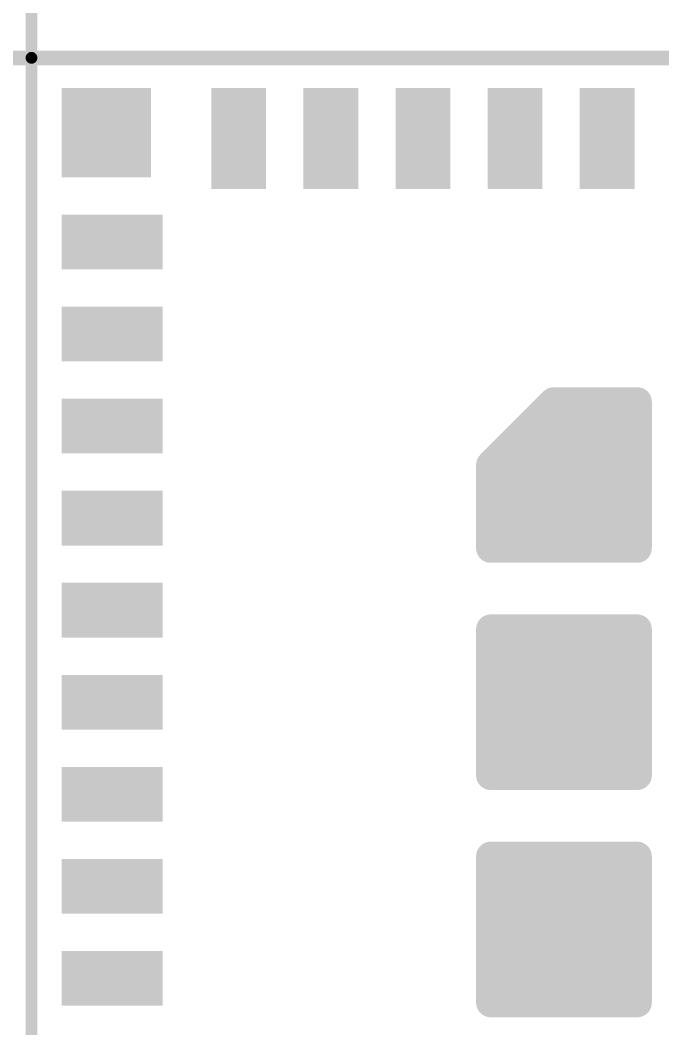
# Model space of a CAD drawing. Extents: x 17.6 to 58.9, y 21.2 to 90.7.
# Drawn here: x 31.4 to 36.97, y 65.23 to 73.99 of the extents above; entities that cross this region are included whole.
import ezdxf

# ---------------------------------------------------------------- set-up
doc = ezdxf.new("R2010")
doc.units = 0
doc.header["$MEASUREMENT"] = 0
doc.layers.get('0').update_dxf_attribs({"linetype": 'CONTINUOUS'})
doc.layers.get('Defpoints').update_dxf_attribs({"linetype": 'CONTINUOUS'})
doc.layers.add('SILKTOP_PHO', color=251, linetype='CONTINUOUS')
doc.styles.get("Standard").update_dxf_attribs({"font": 'arial.ttf'})
doc.dimstyles.get("Standard").update_dxf_attribs({"dimtxt": 1.5, "dimasz": 1.5, "dimexe": 0.18, "dimexo": 0, "dimgap": 0.5, "dimtad": 0, "dimtih": 1, "dimtoh": 1, "dimzin": 0, "dimdsep": 46, "dimtxsty": 'Standard', "dimcen": 0.09, "dimadec": 0, "dimazin": 0, "dimtfac": 1, "dimtofl": 0, "dimtmove": 2, "dimatfit": 3, "dimfxl": 1, "dimtolj": 1, "dimtzin": 0, "dimarcsym": 0})

# ---------------------------------------------------------------- blocks, each defined once
blk = doc.blocks.new('ROUND_33')
at = {"const_width": 0.0508}
blk.add_lwpolyline([(-0.0254, 0, 1), (0.0254, 0, 1)], format="xyb", close=True, dxfattribs=at)
blk = doc.blocks.new('RECTANGLE_235')
blk.add_solid([(0.43815, 0.238124), (0.43815, -0.238124), (-0.43815, 0.238124), (-0.43815, -0.238124)])
blk = doc.blocks.new('RECTANGLE_236')
blk.add_solid([(0.238124, 0.43815), (0.238124, -0.43815), (-0.238124, 0.43815), (-0.238124, -0.43815)])
blk = doc.blocks.new('SQUARE_254')
blk.add_solid([(0.388112, 0.388112), (0.388112, -0.388112), (-0.388112, 0.388112), (-0.388112, -0.388112)])
blk = doc.blocks.new('ROUND_25')
at = {"const_width": 0.127}
blk.add_lwpolyline([(-0.0635, 0, 1), (0.0635, 0, 1)], format="xyb", close=True, dxfattribs=at)
blk = doc.blocks.new('*D80')
at = {"color": 0, "linetype": 'Continuous', "lineweight": -2}
for p, q in [((26.67, 72.1966), (26.67, 84.3834)), ((49.53, 72.1966), (49.53, 84.3834)), ((28.17, 84.2034), (35.0569, 84.2034)), ((48.03, 84.2034), (41.1431, 84.2034))]:
    blk.add_line(p, q, dxfattribs=at)
at = {"color": 0, "linetype": 'Continuous'}
for points in [[(28.17, 84.4534), (28.17, 83.9534), (26.67, 84.2034)], [(48.03, 84.4534), (48.03, 83.9534), (49.53, 84.2034)]]:
    blk.add_solid(points, dxfattribs=at)
at = {"layer": 'Defpoints', "color": 0, "linetype": 'Continuous'}
for p in [(49.53, 84.2034), (26.67, 72.1966), (49.53, 72.1966)]:
    blk.add_point(p, dxfattribs=at)
at = {"color": 0, "linetype": 'Continuous', "insert": (38.1, 84.2034), "char_height": 1.5, "attachment_point": 5}
blk.add_mtext('\\A1;22.86', dxfattribs=at)

msp = doc.modelspace()

# ---------------------------------------------------------------- linework, layer by layer
for points, const_width in [([(50.299874, 73.66), (25.900126, 73.66)], 0.127), ([(36.036758, 70.671182), (35.48888, 70.12305)], 0.254), ([(36.761166, 70.671182), (36.036758, 70.671182)], 0.254), ([(36.072064, 69.398896), (36.072064, 70.671182)], 0.254), ([(36.199064, 69.398896), (36.199064, 70.671182)], 0.254), ([(36.326064, 69.398896), (36.326064, 70.671182)], 0.254), ([(36.453064, 69.398896), (36.453064, 70.671182)], 0.254), ([(36.580064, 69.398896), (36.580064, 70.671182)], 0.254), ([(36.707064, 69.398896), (36.707064, 70.671182)], 0.254), ([(36.761166, 69.398896), (36.761166, 70.671182)], 0.254), ([(35.945064, 69.398896), (35.945064, 70.579234)], 0.254), ([(35.818064, 69.398896), (35.818064, 70.452234)], 0.254), ([(35.691064, 69.398896), (35.691064, 70.325234)], 0.254), ([(35.48888, 70.12305), (35.48888, 69.398896)], 0.254), ([(35.564064, 69.398896), (35.564064, 70.198234)], 0.254), ([(35.48888, 69.398896), (36.761166, 69.398896)], 0.254), ([(36.761166, 68.696078), (35.48888, 68.696078)], 0.254), ([(35.48888, 68.696078), (35.48888, 67.423792)], 0.254), ([(35.564064, 67.423792), (35.564064, 68.696078)], 0.254), ([(35.691064, 67.423792), (35.691064, 68.696078)], 0.254), ([(35.818064, 67.423792), (35.818064, 68.696078)], 0.254), ([(35.945064, 67.423792), (35.945064, 68.696078)], 0.254), ([(36.072064, 67.423792), (36.072064, 68.696078)], 0.254), ([(36.199064, 67.423792), (36.199064, 68.696078)], 0.254), ([(36.326064, 67.423792), (36.326064, 68.696078)], 0.254), ([(36.453064, 67.423792), (36.453064, 68.696078)], 0.254), ([(36.580064, 67.423792), (36.580064, 68.696078)], 0.254), ([(36.707064, 67.423792), (36.707064, 68.696078)], 0.254), ([(36.761166, 67.423792), (36.761166, 68.696078)], 0.254), ([(35.48888, 67.423792), (36.761166, 67.423792)], 0.254), ([(36.761166, 66.720974), (35.48888, 66.720974)], 0.254), ([(35.48888, 66.720974), (35.48888, 65.448942)], 0.254), ([(35.564064, 65.448942), (35.564064, 66.720974)], 0.254), ([(35.691064, 65.448942), (35.691064, 66.720974)], 0.254), ([(35.818064, 65.448942), (35.818064, 66.720974)], 0.254), ([(35.945064, 65.448942), (35.945064, 66.720974)], 0.254), ([(36.072064, 65.448942), (36.072064, 66.720974)], 0.254), ([(36.199064, 65.448942), (36.199064, 66.720974)], 0.254), ([(36.326064, 65.448942), (36.326064, 66.720974)], 0.254), ([(36.453064, 65.448942), (36.453064, 66.720974)], 0.254), ([(36.580064, 65.448942), (36.580064, 66.720974)], 0.254), ([(36.707064, 65.448942), (36.707064, 66.720974)], 0.254), ([(36.761166, 65.448942), (36.761166, 66.720974)], 0.254), ([(35.48888, 65.448942), (36.761166, 65.448942)], 0.254)]:
    msp.add_lwpolyline(points, dxfattribs=dict(const_width=const_width))
at = {"layer": 'SILKTOP_PHO'}
for points, const_width in [([(31.500064, 73.661524), (31.500064, 79.06004)], 0.1016), ([(50.299874, 73.66), (25.900126, 73.66)], 0.127), ([(44.699936, 73.66), (31.500064, 73.661524)], 0.1016), ([(31.500064, 73.66), (44.699936, 73.66)], 0.1016), ([(31.500064, 62.460124), (31.500064, 73.66)], 0.1016)]:
    msp.add_lwpolyline(points, dxfattribs=dict(at, const_width=const_width))

# ---------------------------------------------------------------- block references
for name, p in [('SQUARE_254', (32.15005, 73.010014)), ('RECTANGLE_236', (33.299908, 72.959976)), ('RECTANGLE_236', (34.100008, 72.959976)), ('RECTANGLE_236', (34.900108, 72.959976)), ('RECTANGLE_236', (35.699954, 72.959976)), ('RECTANGLE_236', (36.500054, 72.959976)), ('RECTANGLE_235', (32.200088, 72.060054)), ('RECTANGLE_235', (32.200088, 71.259954)), ('ROUND_25', (36.036758, 70.671182)), ('ROUND_25', (36.072064, 70.671182)), ('ROUND_25', (36.199064, 70.671182)), ('ROUND_25', (36.326064, 70.671182)), ('ROUND_25', (36.453064, 70.671182)), ('ROUND_25', (36.580064, 70.671182)), ('ROUND_25', (36.707064, 70.671182)), ('ROUND_25', (36.761166, 70.671182)), ('ROUND_25', (36.761166, 70.671182)), ('RECTANGLE_235', (32.200088, 70.460108)), ('ROUND_25', (35.945064, 70.579234)), ('ROUND_25', (35.818064, 70.452234)), ('ROUND_25', (35.691064, 70.325234)), ('ROUND_25', (35.48888, 70.12305)), ('ROUND_25', (35.564064, 70.198234)), ('RECTANGLE_235', (32.200088, 69.660008)), ('ROUND_25', (35.48888, 69.398896)), ('ROUND_25', (35.564064, 69.398896)), ('ROUND_25', (35.691064, 69.398896)), ('ROUND_25', (35.818064, 69.398896)), ('ROUND_25', (35.945064, 69.398896)), ('ROUND_25', (36.072064, 69.398896)), ('ROUND_25', (36.199064, 69.398896)), ('ROUND_25', (36.326064, 69.398896)), ('ROUND_25', (36.453064, 69.398896)), ('ROUND_25', (36.580064, 69.398896)), ('ROUND_25', (36.707064, 69.398896)), ('ROUND_25', (36.761166, 69.398896)), ('RECTANGLE_235', (32.200088, 68.859908)), ('ROUND_25', (35.48888, 68.696078)), ('ROUND_25', (35.564064, 68.696078)), ('ROUND_25', (35.691064, 68.696078)), ('ROUND_25', (35.818064, 68.696078)), ('ROUND_25', (35.945064, 68.696078)), ('ROUND_25', (36.072064, 68.696078)), ('ROUND_25', (36.199064, 68.696078)), ('ROUND_25', (36.326064, 68.696078)), ('ROUND_25', (36.453064, 68.696078)), ('ROUND_25', (36.580064, 68.696078)), ('ROUND_25', (36.707064, 68.696078)), ('ROUND_25', (36.761166, 68.696078)), ('ROUND_25', (36.761166, 68.696078)), ('RECTANGLE_235', (32.200088, 68.060062)), ('ROUND_25', (35.48888, 67.423792)), ('ROUND_25', (35.564064, 67.423792)), ('ROUND_25', (35.691064, 67.423792)), ('ROUND_25', (35.818064, 67.423792)), ('ROUND_25', (35.945064, 67.423792)), ('ROUND_25', (36.072064, 67.423792)), ('ROUND_25', (36.199064, 67.423792)), ('ROUND_25', (36.326064, 67.423792)), ('ROUND_25', (36.453064, 67.423792)), ('ROUND_25', (36.580064, 67.423792)), ('ROUND_25', (36.707064, 67.423792)), ('ROUND_25', (36.761166, 67.423792)), ('RECTANGLE_235', (32.200088, 67.259962)), ('ROUND_25', (35.48888, 66.720974)), ('ROUND_25', (35.564064, 66.720974)), ('ROUND_25', (35.691064, 66.720974)), ('ROUND_25', (35.818064, 66.720974)), ('ROUND_25', (35.945064, 66.720974)), ('ROUND_25', (36.072064, 66.720974)), ('ROUND_25', (36.199064, 66.720974)), ('ROUND_25', (36.326064, 66.720974)), ('ROUND_25', (36.453064, 66.720974)), ('ROUND_25', (36.580064, 66.720974)), ('ROUND_25', (36.707064, 66.720974)), ('ROUND_25', (36.761166, 66.720974)), ('ROUND_25', (36.761166, 66.720974)), ('RECTANGLE_235', (32.200088, 66.460116)), ('RECTANGLE_235', (32.200088, 65.660016)), ('ROUND_25', (35.48888, 65.448942)), ('ROUND_25', (35.564064, 65.448942)), ('ROUND_25', (35.691064, 65.448942)), ('ROUND_25', (35.818064, 65.448942)), ('ROUND_25', (35.945064, 65.448942)), ('ROUND_25', (36.072064, 65.448942)), ('ROUND_25', (36.199064, 65.448942)), ('ROUND_25', (36.326064, 65.448942)), ('ROUND_25', (36.453064, 65.448942)), ('ROUND_25', (36.580064, 65.448942)), ('ROUND_25', (36.707064, 65.448942)), ('ROUND_25', (36.761166, 65.448942))]:
    msp.add_blockref(name, p)
for p in [(31.500064, 73.661524), (31.500064, 73.661524), (31.500064, 73.66), (31.500064, 73.66)]:
    msp.add_blockref('ROUND_33', p, dxfattribs=at)

# ---------------------------------------------------------------- dimensions: what is measured, and where the dimension line sits
at = {"linetype": 'Continuous'}
dim = msp.add_linear_dim(base=(49.53, 84.203436), p1=(26.67, 72.196569), p2=(49.53, 72.196569), dimstyle='Standard', dxfattribs=at)
dim.commit()
dim.dimension.update_dxf_attribs({"geometry": '*D80', "text_midpoint": (38.1, 84.203436)})

doc.saveas('drawing.dxf')
